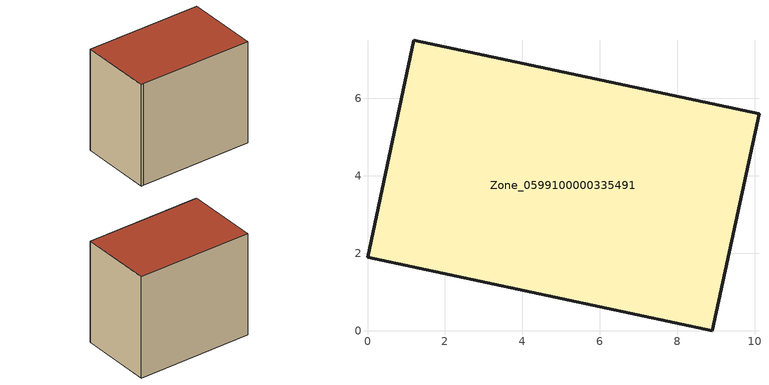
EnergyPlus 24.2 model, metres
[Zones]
Zone_0599100000335491
 floor ground (C_G): 10.1,5.6 8.9,0 0.19,1.86 0,1.9 1.2,7.5 z0
 wall outside (C_F): 0.19,1.86 8.9,0 10.1,5.6 1.2,7.5 0,1.9 0.19,1.86 z0:8.13
 roof outside (C_R): 8.9,0 10.1,5.6 1.2,7.5 0,1.9 0.19,1.86 z8.13
[BUILDING]
Pand.0599100000335491: North Axis=0; Terrain=City; Loads Convergence Tolerance Value=0.04; Temperature Convergence Tolerance Value=0.4; Solar Distribution=FullExterior; Maximum Number of Warmup Days=25; Minimum Number of Warmup Days=1
[Site:Location]
Rotterdam.The.Hague.AP_ZH_NLD Design_Conditions: Latitude=51.96; Longitude=4.45; Time Zone=1; Elevation=-4.5
[SITE:GROUNDTEMPERATURE:BUILDINGSURFACE]
18, 18, 18, 18, 18, 18, 18, 18, 18, 18, 18, 18
[MATERIAL] Thermal Absorptance=0.9; Solar Absorptance=0.7; Visible Absorptance=0.7
Name | Roughness | Thickness | Conductivity | Density | Specific Heat
G.TC.1975-1991 | MediumSmooth | 0.15 | 0.288461 | 540 | 1210
F.TC.1975-1991 | Rough | 0.3 | 0.230769 | 1920 | 840
R.TC.1975-1991 | MediumRough | 0.2 | 0.153846 | 1500 | 1000
[CONSTRUCTION]
C_G: G.TC.1975-1991
C_F: F.TC.1975-1991
C_R: R.TC.1975-1991
[ZONE]
Zone_0599100000335491: Type=1; Multiplier=1; Ceiling Height=Autocalculate; Volume=Autocalculate; Floor Area=autocalculate; Part of Total Floor Area=Yes
[ZONEINFILTRATION:DESIGNFLOWRATE]
Infil_Zone_0599100000335491: Zone or ZoneList or Space or SpaceList=Zone_0599100000335491; Schedule=AlwaysOn; Design Flow Rate Calculation Method=Flow/Area; Flow Rate per Floor Area=0.003; Constant Term Coefficient=1; Temperature Term Coefficient=0; Velocity Term Coefficient=0; Velocity Squared Term Coefficient=0
[HVACTEMPLATE:ZONE:IDEALLOADSAIRSYSTEM]
Zone_0599100000335491: Maximum Heating Supply Air Temperature=50; Minimum Cooling Supply Air Temperature=13; Maximum Heating Supply Air Humidity Ratio=0.0156; Minimum Cooling Supply Air Humidity Ratio=0.0077; Heating Limit=NoLimit; Cooling Limit=NoLimit; Dehumidification Control Type=ConstantSensibleHeatRatio; Cooling Sensible Heat Ratio=0.7; Dehumidification Setpoint=60; Humidification Control Type=None; Humidification Setpoint=30; Outdoor Air Method=None; Outdoor Air Flow Rate per Person=0.00944; Outdoor Air Flow Rate per Zone Floor Area=0; Outdoor Air Flow Rate per Zone=0; Demand Controlled Ventilation Type=None; Outdoor Air Economizer Type=NoEconomizer; Heat Recovery Type=None; Sensible Heat Recovery Effectiveness=0.7; Latent Heat Recovery Effectiveness=0.65
[ZONECONTROL:THERMOSTAT]
ThermostatControl_Zone_0599100000335491: Zone or ZoneList=Zone_0599100000335491; Control Type Schedule=DualSetpointControlType; Control 1=Thermostat_Zone_0599100000335491; Temperature Difference Between Cutout And Setpoint=0
[THERMOSTATSETPOINT:DUALSETPOINT]
Thermostat_Zone_0599100000335491: Heating Setpoint Temperature Schedule=HeatingSetpoint_Zone_0599100000335491; Cooling Setpoint Temperature Schedule=CoolingSetpoint_Zone_0599100000335491
[SCHEDULE:COMPACT]
HeatingSetpoint_Zone_0599100000335491: Through: 12/31, For: AllDays, Until: 24:00, 21
CoolingSetpoint_Zone_0599100000335491: Through: 12/31, For: AllDays, Until: 24:00, 24
DualSetpointControlType: Through: 12/31, For: AllDays, Until: 24:00, 4
AlwaysOn: Through: 12/31, For: AllDays, Until: 24:00, 1
